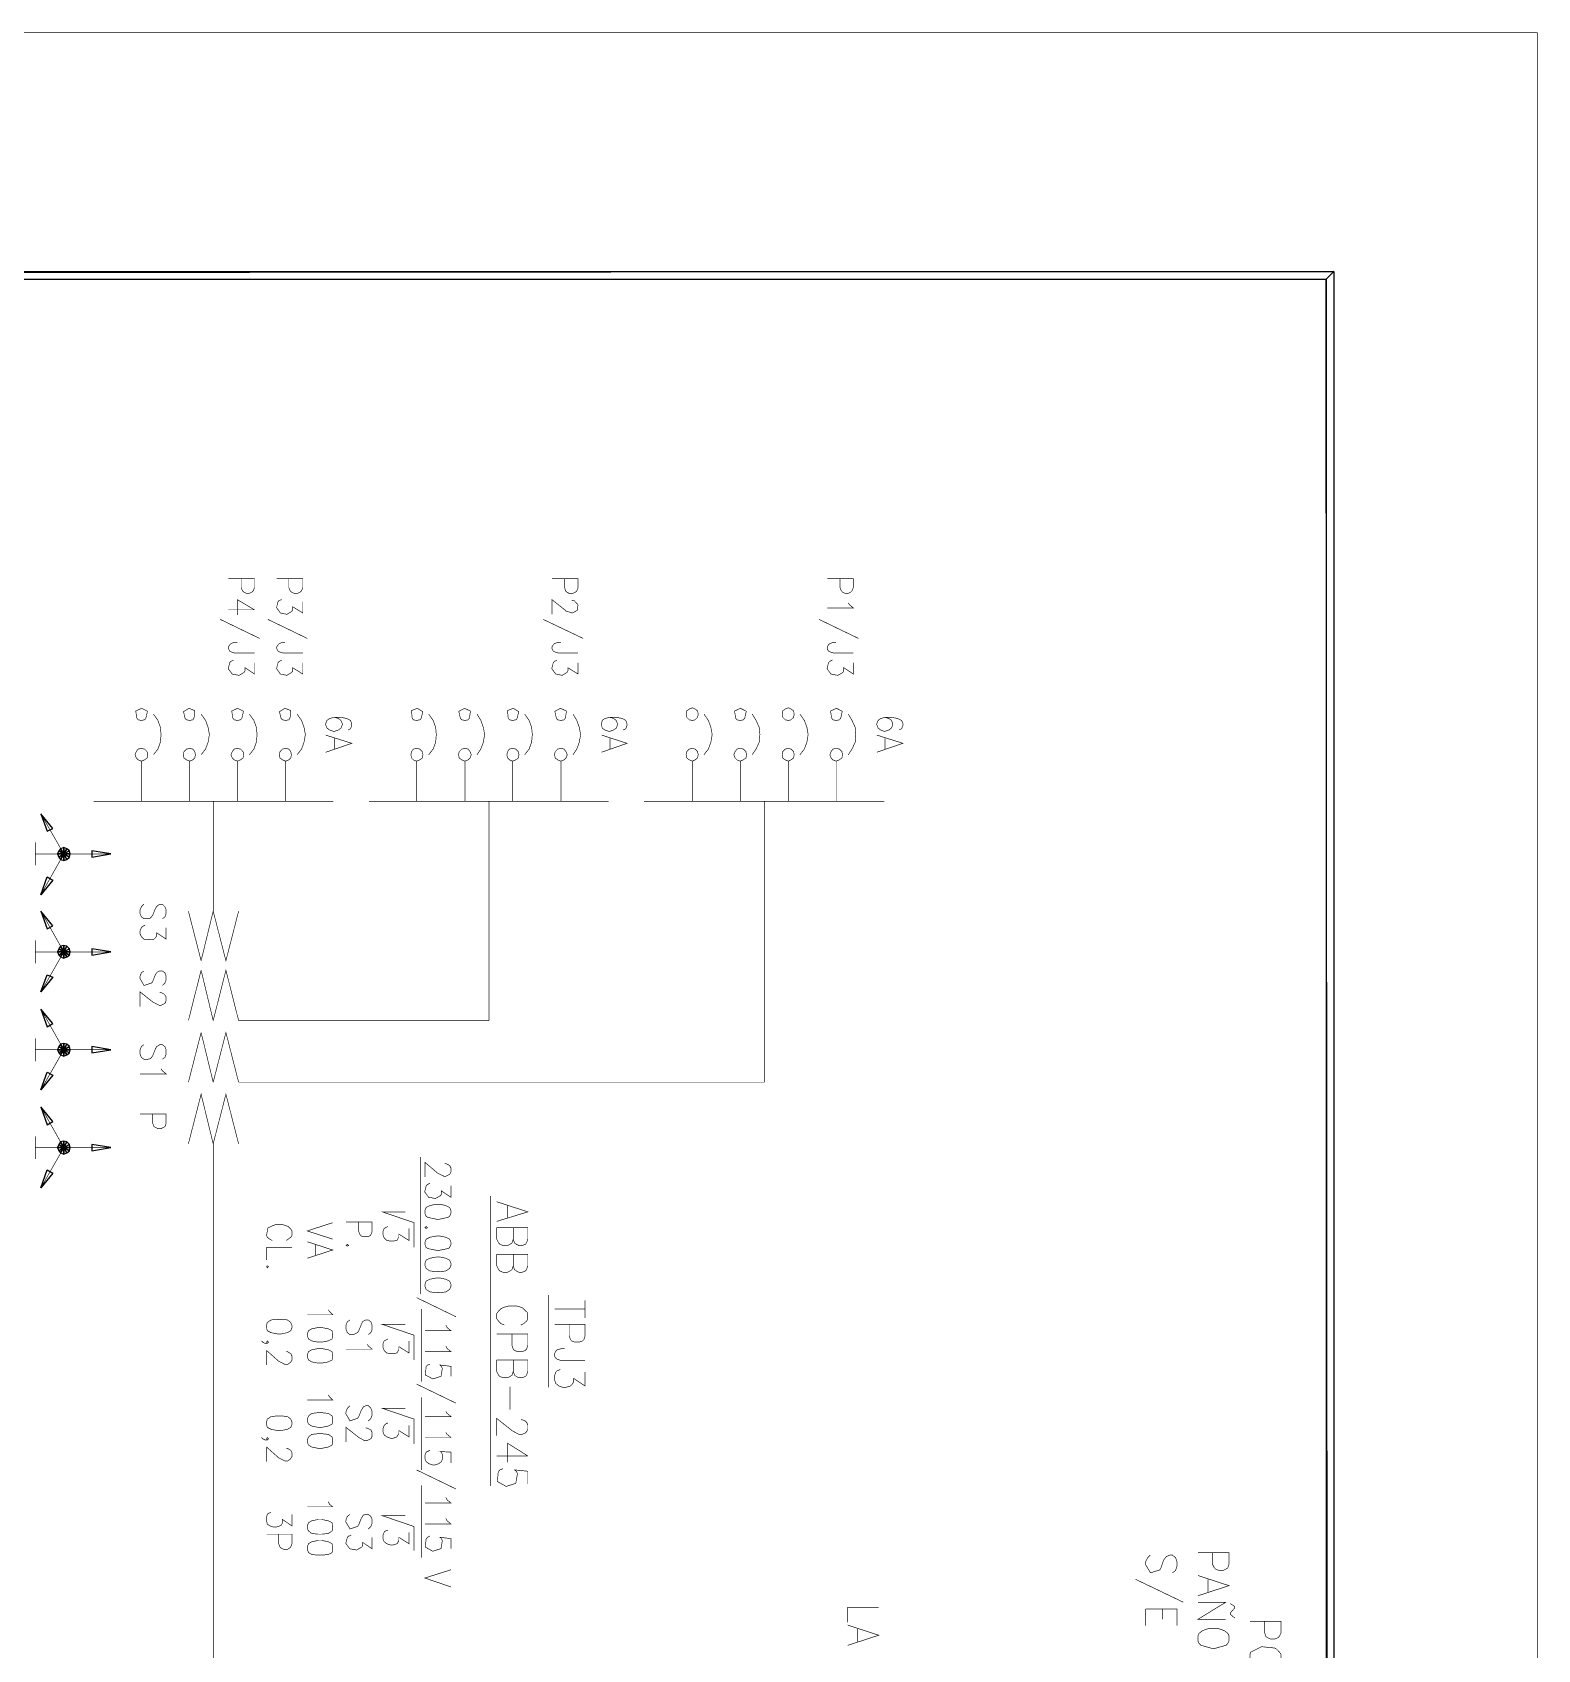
# Model space of a CAD drawing. Extents: x 0.1 to 11.6, y 0.2 to 16.4.
# Drawn here: x 9.594 to 11.567, y 14.244 to 16.364 of the extents above; entities that cross this region are included whole.
import ezdxf

# ---------------------------------------------------------------- set-up
doc = ezdxf.new("R2010")
doc.units = 0
doc.header["$MEASUREMENT"] = 0

msp = doc.modelspace()

# ---------------------------------------------------------------- linework, layer by layer
at = {"color": 0, "const_width": 0.000833}
for points in [[(0.125, 0.1875), (11.5667, 0.1875), (11.5667, 16.3633), (0.125, 16.3633), (0.125, 0.1875)], [(9.73665, 15.4617), (9.74083, 15.4625), (9.74262, 15.4646), (9.74462, 15.4737), (9.73708, 15.4776), (9.72928, 15.474), (9.73074, 15.4647), (9.73247, 15.4625), (9.73665, 15.4617)], [(9.80003, 15.4617), (9.80414, 15.4625), (9.80572, 15.4649), (9.80669, 15.4746), (9.79904, 15.4776), (9.79189, 15.4732), (9.794, 15.4644), (9.79585, 15.4625), (9.80003, 15.4617)], [(9.86253, 15.4617), (9.86664, 15.4625), (9.86843, 15.4646), (9.8705, 15.4737), (9.8629, 15.4776), (9.85514, 15.474), (9.85661, 15.4647), (9.85835, 15.4625), (9.86253, 15.4617)], [(9.92583, 15.4617), (9.93001, 15.4625), (9.93158, 15.4649), (9.93257, 15.4746), (9.92492, 15.4776), (9.91769, 15.4732), (9.91982, 15.4644), (9.92165, 15.4625), (9.92583, 15.4617)], [(10.0975, 15.4617), (10.1017, 15.4625), (10.1035, 15.4644), (10.1056, 15.4732), (10.0984, 15.4776), (10.0907, 15.4746), (10.0917, 15.4649), (10.0933, 15.4625), (10.0975, 15.4617)], [(10.1609, 15.4617), (10.165, 15.4625), (10.1667, 15.4647), (10.1681, 15.474), (10.1604, 15.4776), (10.1528, 15.4737), (10.1548, 15.4646), (10.1567, 15.4625), (10.1609, 15.4617)], [(10.2234, 15.4617), (10.2275, 15.4625), (10.2293, 15.4644), (10.2314, 15.4732), (10.2242, 15.4776), (10.2166, 15.4746), (10.2176, 15.4649), (10.2192, 15.4625), (10.2234, 15.4617)], [(10.2867, 15.4617), (10.2908, 15.4625), (10.2925, 15.4647), (10.294, 15.474), (10.2862, 15.4776), (10.2787, 15.4737), (10.2807, 15.4646), (10.2825, 15.4625), (10.2867, 15.4617)], [(10.4592, 15.4617), (10.4625, 15.4625), (10.4658, 15.4658), (10.4667, 15.47), (10.4658, 15.4742), (10.4625, 15.4767), (10.4592, 15.4783), (10.455, 15.4767), (10.4517, 15.4742), (10.4508, 15.47), (10.4517, 15.4658), (10.455, 15.4625), (10.4592, 15.4617)], [(10.5217, 15.4617), (10.5258, 15.4625), (10.5276, 15.4646), (10.5297, 15.4737), (10.5221, 15.4776), (10.5143, 15.474), (10.5158, 15.4647), (10.5175, 15.4625), (10.5217, 15.4617)], [(10.585, 15.4617), (10.5883, 15.4625), (10.5917, 15.4658), (10.5925, 15.47), (10.5917, 15.4742), (10.5883, 15.4767), (10.585, 15.4783), (10.5808, 15.4767), (10.5775, 15.4742), (10.5767, 15.47), (10.5775, 15.4658), (10.5808, 15.4625), (10.585, 15.4617)], [(10.6475, 15.4617), (10.6517, 15.4625), (10.6535, 15.4646), (10.6555, 15.4737), (10.6479, 15.4776), (10.6401, 15.474), (10.6416, 15.4647), (10.6433, 15.4625), (10.6475, 15.4617)], [(9.73665, 15.4083), (9.74083, 15.41), (9.74419, 15.4125), (9.74501, 15.4167), (9.74419, 15.4208), (9.74083, 15.4242), (9.73665, 15.425), (9.73247, 15.4242), (9.72999, 15.4208), (9.72835, 15.4167), (9.72999, 15.4125), (9.73247, 15.41), (9.73665, 15.4083)], [(9.80003, 15.4083), (9.80414, 15.41), (9.80669, 15.4125), (9.80751, 15.4167), (9.80669, 15.4208), (9.80414, 15.4242), (9.80003, 15.425), (9.79585, 15.4242), (9.79249, 15.4208), (9.79167, 15.4167), (9.79249, 15.4125), (9.79585, 15.41), (9.80003, 15.4083)], [(9.86253, 15.4083), (9.86664, 15.41), (9.87001, 15.4125), (9.87082, 15.4167), (9.87001, 15.4208), (9.86664, 15.4242), (9.86253, 15.425), (9.85835, 15.4242), (9.85585, 15.4208), (9.85417, 15.4167), (9.85585, 15.4125), (9.85835, 15.41), (9.86253, 15.4083)], [(9.92583, 15.4083), (9.93001, 15.41), (9.93251, 15.4125), (9.93332, 15.4167), (9.93251, 15.4208), (9.93001, 15.4242), (9.92583, 15.425), (9.92165, 15.4242), (9.91835, 15.4208), (9.91749, 15.4167), (9.91835, 15.4125), (9.92165, 15.41), (9.92583, 15.4083)], [(10.0975, 15.4083), (10.1017, 15.41), (10.105, 15.4125), (10.1058, 15.4167), (10.105, 15.4208), (10.1017, 15.4242), (10.0975, 15.425), (10.0933, 15.4242), (10.0908, 15.4208), (10.09, 15.4167), (10.0908, 15.4125), (10.0933, 15.41), (10.0975, 15.4083)], [(10.1609, 15.4083), (10.165, 15.41), (10.1675, 15.4125), (10.1692, 15.4167), (10.1675, 15.4208), (10.165, 15.4242), (10.1609, 15.425), (10.1567, 15.4242), (10.1533, 15.4208), (10.1525, 15.4167), (10.1533, 15.4125), (10.1567, 15.41), (10.1609, 15.4083)], [(10.2234, 15.4083), (10.2275, 15.41), (10.2308, 15.4125), (10.2317, 15.4167), (10.2308, 15.4208), (10.2275, 15.4242), (10.2234, 15.425), (10.2192, 15.4242), (10.2167, 15.4208), (10.2158, 15.4167), (10.2167, 15.4125), (10.2192, 15.41), (10.2234, 15.4083)], [(10.2867, 15.4083), (10.2908, 15.41), (10.2933, 15.4125), (10.295, 15.4167), (10.2933, 15.4208), (10.2908, 15.4242), (10.2867, 15.425), (10.2825, 15.4242), (10.2792, 15.4208), (10.2783, 15.4167), (10.2792, 15.4125), (10.2825, 15.41), (10.2867, 15.4083)], [(10.4592, 15.4083), (10.4625, 15.41), (10.4658, 15.4125), (10.4667, 15.4167), (10.4658, 15.4208), (10.4625, 15.4242), (10.4592, 15.425), (10.455, 15.4242), (10.4517, 15.4208), (10.4508, 15.4167), (10.4517, 15.4125), (10.455, 15.41), (10.4592, 15.4083)], [(10.5217, 15.4083), (10.5258, 15.41), (10.5292, 15.4125), (10.53, 15.4167), (10.5292, 15.4208), (10.5258, 15.4242), (10.5217, 15.425), (10.5175, 15.4242), (10.515, 15.4208), (10.5133, 15.4167), (10.515, 15.4125), (10.5175, 15.41), (10.5217, 15.4083)], [(10.585, 15.4083), (10.5883, 15.41), (10.5917, 15.4125), (10.5925, 15.4167), (10.5917, 15.4208), (10.5883, 15.4242), (10.585, 15.425), (10.5808, 15.4242), (10.5775, 15.4208), (10.5767, 15.4167), (10.5775, 15.4125), (10.5808, 15.41), (10.585, 15.4083)], [(10.6475, 15.4083), (10.6517, 15.41), (10.655, 15.4125), (10.6558, 15.4167), (10.655, 15.4208), (10.6517, 15.4242), (10.6475, 15.425), (10.6433, 15.4242), (10.6408, 15.4208), (10.6392, 15.4167), (10.6408, 15.4125), (10.6433, 15.41), (10.6475, 15.4083)], [(10.1425, 14.8192), (10.1408, 14.8233), (10.1358, 14.8258), (10.1283, 14.8275), (10.1233, 14.8275), (10.115, 14.8258), (10.11, 14.8233), (10.1083, 14.8192), (10.1083, 14.8158), (10.11, 14.8117), (10.1121, 14.8103), (10.1254, 14.8074), (10.1387, 14.8103), (10.1408, 14.8117), (10.1425, 14.8158), (10.1425, 14.8192)], [(10.1117, 14.7967), (10.11, 14.7983), (10.1083, 14.7967), (10.11, 14.7958), (10.1117, 14.7967)], [(10.1425, 14.7775), (10.1408, 14.7817), (10.1358, 14.7842), (10.1283, 14.7858), (10.1233, 14.7858), (10.115, 14.7842), (10.11, 14.7817), (10.1083, 14.7775), (10.1083, 14.775), (10.11, 14.7708), (10.1121, 14.7694), (10.1254, 14.7667), (10.1387, 14.7694), (10.1408, 14.7708), (10.1425, 14.775), (10.1425, 14.7775)], [(10.0084, 14.7733), (10.0067, 14.775), (10.005, 14.7733), (10.0067, 14.7725), (10.0084, 14.7733)], [(10.1425, 14.75), (10.1408, 14.7542), (10.1358, 14.7567), (10.1283, 14.7583), (10.1233, 14.7583), (10.115, 14.7567), (10.11, 14.7542), (10.1083, 14.75), (10.1083, 14.7475), (10.11, 14.7433), (10.115, 14.74), (10.1233, 14.7392), (10.1283, 14.7392), (10.1358, 14.74), (10.1408, 14.7433), (10.1425, 14.7475), (10.1425, 14.75)], [(9.90332, 14.7458), (9.90164, 14.7467), (9.90082, 14.7458), (9.90164, 14.7442), (9.90332, 14.7458)], [(10.1425, 14.7225), (10.1408, 14.7267), (10.1358, 14.7292), (10.1283, 14.7308), (10.1233, 14.7308), (10.115, 14.7292), (10.11, 14.7267), (10.1083, 14.7225), (10.1083, 14.72), (10.11, 14.7158), (10.115, 14.7125), (10.1233, 14.7117), (10.1283, 14.7117), (10.1358, 14.7125), (10.1408, 14.7158), (10.1425, 14.72), (10.1425, 14.7225)], [(9.93414, 14.6683), (9.93251, 14.6725), (9.92833, 14.6758), (9.91997, 14.6767), (9.91499, 14.6767), (9.90668, 14.6758), (9.90164, 14.6725), (9.90082, 14.6683), (9.90082, 14.6658), (9.90164, 14.6617), (9.90668, 14.6592), (9.91499, 14.6575), (9.91997, 14.6575), (9.92833, 14.6592), (9.93251, 14.6617), (9.93414, 14.6658), (9.93414, 14.6683)], [(9.98753, 14.6575), (9.98665, 14.6617), (9.98167, 14.6642), (9.97331, 14.6658), (9.96832, 14.6658), (9.96001, 14.6642), (9.95583, 14.6617), (9.95415, 14.6575), (9.95415, 14.655), (9.95583, 14.6508), (9.96001, 14.6483), (9.96832, 14.6467), (9.97331, 14.6467), (9.98167, 14.6483), (9.98665, 14.6508), (9.98753, 14.655), (9.98753, 14.6575)], [(9.98753, 14.63), (9.98665, 14.6342), (9.98167, 14.6367), (9.97331, 14.6383), (9.96832, 14.6383), (9.96001, 14.6367), (9.95583, 14.6342), (9.95415, 14.63), (9.95415, 14.6275), (9.95583, 14.6233), (9.96001, 14.6208), (9.96832, 14.6192), (9.97331, 14.6192), (9.98167, 14.6208), (9.98665, 14.6233), (9.98753, 14.6275), (9.98753, 14.63)], [(9.93414, 14.5417), (9.93251, 14.5458), (9.92833, 14.5492), (9.91997, 14.55), (9.91499, 14.55), (9.90668, 14.5492), (9.90164, 14.5458), (9.90082, 14.5417), (9.90082, 14.5392), (9.90164, 14.535), (9.90668, 14.5325), (9.91499, 14.5308), (9.91997, 14.5308), (9.92833, 14.5325), (9.93251, 14.535), (9.93414, 14.5392), (9.93414, 14.5417)], [(9.98753, 14.5458), (9.98665, 14.55), (9.98167, 14.5533), (9.97331, 14.5542), (9.96832, 14.5542), (9.96001, 14.5533), (9.95583, 14.55), (9.95415, 14.5458), (9.95415, 14.5433), (9.95583, 14.5392), (9.96001, 14.5367), (9.96832, 14.535), (9.97331, 14.535), (9.98167, 14.5367), (9.98665, 14.5392), (9.98753, 14.5433), (9.98753, 14.5458)], [(9.98753, 14.5183), (9.98665, 14.5225), (9.98167, 14.5258), (9.97331, 14.5267), (9.96832, 14.5267), (9.96001, 14.5258), (9.95583, 14.5225), (9.95415, 14.5183), (9.95415, 14.5158), (9.95583, 14.5117), (9.96001, 14.5092), (9.96832, 14.5075), (9.97331, 14.5075), (9.98167, 14.5092), (9.98665, 14.5117), (9.98753, 14.5158), (9.98753, 14.5183)], [(9.98753, 14.4058), (9.98665, 14.41), (9.98167, 14.4125), (9.97331, 14.4142), (9.96832, 14.4142), (9.96001, 14.4125), (9.95583, 14.41), (9.95415, 14.4058), (9.95415, 14.4025), (9.95583, 14.3992), (9.96001, 14.3958), (9.96832, 14.395), (9.97331, 14.395), (9.98167, 14.3958), (9.98665, 14.3992), (9.98753, 14.4025), (9.98753, 14.4058)], [(9.98753, 14.3783), (9.98665, 14.3825), (9.98167, 14.385), (9.97331, 14.3867), (9.96832, 14.3867), (9.96001, 14.385), (9.95583, 14.3825), (9.95415, 14.3783), (9.95415, 14.375), (9.95583, 14.3708), (9.96001, 14.3683), (9.96832, 14.3675), (9.97331, 14.3675), (9.98167, 14.3683), (9.98665, 14.3708), (9.98753, 14.375), (9.98753, 14.3783)], [(11.1625, 14.2617), (11.1609, 14.265), (11.1567, 14.2683), (11.1525, 14.27), (11.1467, 14.2717), (11.1375, 14.2717), (11.1317, 14.27), (11.1275, 14.2683), (11.1233, 14.265), (11.1217, 14.2617), (11.1217, 14.255), (11.1233, 14.2517), (11.1257, 14.2493), (11.1421, 14.2447), (11.1585, 14.2493), (11.1609, 14.2517), (11.1625, 14.255), (11.1625, 14.2617)], [(11.2308, 14.2375), (11.2283, 14.2408), (11.225, 14.2442), (11.2224, 14.2457), (11.2053, 14.2475), (11.1911, 14.2404), (11.19, 14.2375), (11.19, 14.2308), (11.1917, 14.2275), (11.1959, 14.2242), (11.1992, 14.2225), (11.205, 14.2208), (11.215, 14.2208), (11.2208, 14.2225), (11.225, 14.2242), (11.2283, 14.2275), (11.2308, 14.2308), (11.2308, 14.2375)]]:
    msp.add_lwpolyline(points, close=True, dxfattribs=at)
at = {"color": 0}
for points in [[(11.3, 16.05), (0.401693, 16.04), (0.391656, 16.05)], [(11.29, 16.04), (11.3, 16.05), (0.401693, 16.04)], [(11.3, 0.543294), (11.29, 16.04), (11.3, 16.05)], [(11.29, 0.554144), (11.3, 0.543294), (11.29, 16.04)], [(9.61333, 15.3167), (9.62082, 15.32), (9.60499, 15.3392)], [(9.62831, 15.2908), (9.62668, 15.2867), (9.63499, 15.2867)], [(9.62668, 15.2867), (9.62831, 15.2825), (9.63499, 15.2867)], [(9.63086, 15.2933), (9.62831, 15.2908), (9.63499, 15.2867)], [(9.62831, 15.2825), (9.63086, 15.2792), (9.63499, 15.2867)], [(9.63499, 15.295), (9.63086, 15.2933), (9.63499, 15.2867)], [(9.63086, 15.2792), (9.63499, 15.2783), (9.63499, 15.2867)], [(9.63917, 15.2933), (9.63499, 15.295), (9.63499, 15.2867)], [(9.64253, 15.2908), (9.63917, 15.2933), (9.63499, 15.2867)], [(9.64333, 15.2867), (9.64253, 15.2908), (9.63499, 15.2867)], [(9.63499, 15.2783), (9.63917, 15.2792), (9.63499, 15.2867)], [(9.63917, 15.2792), (9.64253, 15.2825), (9.63499, 15.2867)], [(9.64253, 15.2825), (9.64333, 15.2867), (9.63499, 15.2867)], [(9.67165, 15.2908), (9.67165, 15.2825), (9.69667, 15.2867)], [(9.61333, 15.2567), (9.62082, 15.2525), (9.60499, 15.2333)], [(9.61333, 15.1883), (9.62082, 15.1925), (9.60499, 15.2117)], [(9.62831, 15.1625), (9.62668, 15.1583), (9.63499, 15.1583)], [(9.63086, 15.1658), (9.62831, 15.1625), (9.63499, 15.1583)], [(9.63499, 15.1667), (9.63086, 15.1658), (9.63499, 15.1583)], [(9.63917, 15.1658), (9.63499, 15.1667), (9.63499, 15.1583)], [(9.64253, 15.1625), (9.63917, 15.1658), (9.63499, 15.1583)], [(9.64333, 15.1583), (9.64253, 15.1625), (9.63499, 15.1583)], [(9.67165, 15.1625), (9.67165, 15.1542), (9.69667, 15.1583)], [(9.62668, 15.1583), (9.62831, 15.1542), (9.63499, 15.1583)], [(9.62831, 15.1542), (9.63086, 15.1517), (9.63499, 15.1583)], [(9.63086, 15.1517), (9.63499, 15.15), (9.63499, 15.1583)], [(9.63499, 15.15), (9.63917, 15.1517), (9.63499, 15.1583)], [(9.63917, 15.1517), (9.64253, 15.1542), (9.63499, 15.1583)], [(9.64253, 15.1542), (9.64333, 15.1583), (9.63499, 15.1583)], [(9.61333, 15.1283), (9.62082, 15.125), (9.60499, 15.1058)], [(9.61333, 15.06), (9.62082, 15.0642), (9.60499, 15.0833)], [(9.62831, 15.0342), (9.62668, 15.03), (9.63499, 15.03)], [(9.63086, 15.0375), (9.62831, 15.0342), (9.63499, 15.03)], [(9.63499, 15.0383), (9.63086, 15.0375), (9.63499, 15.03)], [(9.63917, 15.0375), (9.63499, 15.0383), (9.63499, 15.03)], [(9.64253, 15.0342), (9.63917, 15.0375), (9.63499, 15.03)], [(9.64333, 15.03), (9.64253, 15.0342), (9.63499, 15.03)], [(9.67165, 15.0342), (9.67165, 15.0258), (9.69667, 15.03)], [(9.62668, 15.03), (9.62831, 15.0258), (9.63499, 15.03)], [(9.62831, 15.0258), (9.63086, 15.0233), (9.63499, 15.03)], [(9.63086, 15.0233), (9.63499, 15.0217), (9.63499, 15.03)], [(9.63499, 15.0217), (9.63917, 15.0233), (9.63499, 15.03)], [(9.63917, 15.0233), (9.64253, 15.0258), (9.63499, 15.03)], [(9.64253, 15.0258), (9.64333, 15.03), (9.63499, 15.03)], [(9.61333, 15.0008), (9.62082, 14.9967), (9.60499, 14.9775)], [(9.61333, 14.9317), (9.62082, 14.9358), (9.60499, 14.955)], [(9.62831, 14.9058), (9.62668, 14.9017), (9.63499, 14.9017)], [(9.63086, 14.9092), (9.62831, 14.9058), (9.63499, 14.9017)], [(9.63499, 14.91), (9.63086, 14.9092), (9.63499, 14.9017)], [(9.63917, 14.9092), (9.63499, 14.91), (9.63499, 14.9017)], [(9.64253, 14.9058), (9.63917, 14.9092), (9.63499, 14.9017)], [(9.64333, 14.9017), (9.64253, 14.9058), (9.63499, 14.9017)], [(9.67165, 14.9058), (9.67165, 14.8975), (9.69667, 14.9017)], [(9.62668, 14.9017), (9.62831, 14.8975), (9.63499, 14.9017)], [(9.62831, 14.8975), (9.63086, 14.895), (9.63499, 14.9017)], [(9.63086, 14.895), (9.63499, 14.8933), (9.63499, 14.9017)], [(9.63499, 14.8933), (9.63917, 14.895), (9.63499, 14.9017)], [(9.63917, 14.895), (9.64253, 14.8975), (9.63499, 14.9017)], [(9.64253, 14.8975), (9.64333, 14.9017), (9.63499, 14.9017)], [(9.61333, 14.8725), (9.62082, 14.8683), (9.60499, 14.8492)]]:
    msp.add_lwpolyline(points, close=True, dxfattribs=at)
at = {"color": 0, "const_width": 0.000833}
for points in [[(9.85086, 15.6475), (9.88499, 15.6475), (9.88499, 15.6358), (9.88336, 15.6317), (9.88167, 15.63), (9.87831, 15.6283), (9.87418, 15.6283), (9.87082, 15.63), (9.86919, 15.6317), (9.86751, 15.6358), (9.86751, 15.6475)], [(9.91417, 15.6475), (9.94835, 15.6475), (9.94835, 15.6358), (9.94667, 15.6317), (9.94499, 15.63), (9.94168, 15.6283), (9.93668, 15.6283), (9.93332, 15.63), (9.93169, 15.6317), (9.93001, 15.6358), (9.93001, 15.6475)], [(10.275, 15.6475), (10.3092, 15.6475), (10.3092, 15.6358), (10.3075, 15.6317), (10.3058, 15.63), (10.3025, 15.6283), (10.2975, 15.6283), (10.2942, 15.63), (10.2925, 15.6317), (10.2917, 15.6358), (10.2917, 15.6475)], [(10.6358, 15.6475), (10.67, 15.6475), (10.67, 15.6358), (10.6683, 15.6317), (10.6667, 15.63), (10.6634, 15.6283), (10.6592, 15.6283), (10.6558, 15.63), (10.6542, 15.6317), (10.6525, 15.6358), (10.6525, 15.6475)], [(9.88499, 15.6067), (9.85086, 15.6067)], [(9.88499, 15.6067), (9.86253, 15.62), (9.86253, 15.6)], [(9.94835, 15.6175), (9.94835, 15.6025), (9.935, 15.6108), (9.935, 15.6067), (9.93397, 15.6047), (9.9274, 15.6008), (9.91883, 15.6026), (9.9139, 15.6096), (9.91585, 15.6175), (9.91749, 15.6192), (9.92085, 15.62)], [(10.3008, 15.6192), (10.3025, 15.6192), (10.3044, 15.6185), (10.3091, 15.6132), (10.3082, 15.6061), (10.3017, 15.6025), (10.2936, 15.605), (10.2917, 15.6067), (10.275, 15.62), (10.275, 15.6008)], [(10.6634, 15.6158), (10.665, 15.6133), (10.67, 15.6092), (10.6358, 15.6092)], [(9.89165, 15.5692), (9.84, 15.5942)], [(9.95415, 15.5692), (9.9025, 15.5942)], [(10.3158, 15.5692), (10.2633, 15.5942)], [(10.6767, 15.5692), (10.625, 15.5942)], [(9.88499, 15.55), (9.85915, 15.55), (9.85417, 15.5517), (9.85249, 15.5525), (9.85086, 15.5558), (9.85086, 15.5583), (9.85249, 15.5608), (9.85417, 15.5625), (9.85915, 15.5642), (9.86253, 15.5642)], [(9.94835, 15.55), (9.92253, 15.55), (9.91749, 15.5517), (9.91585, 15.5525), (9.91417, 15.5558), (9.91417, 15.5583), (9.91585, 15.5608), (9.91749, 15.5625), (9.92253, 15.5642), (9.92503, 15.5642)], [(10.3092, 15.55), (10.2833, 15.55), (10.2783, 15.5517), (10.2767, 15.5525), (10.275, 15.5558), (10.275, 15.5583), (10.2767, 15.5608), (10.2783, 15.5625), (10.2833, 15.5642), (10.2867, 15.5642)], [(10.67, 15.55), (10.6442, 15.55), (10.6392, 15.5517), (10.6375, 15.5525), (10.6358, 15.5558), (10.6358, 15.5583), (10.6375, 15.5608), (10.6392, 15.5625), (10.6442, 15.5642), (10.6475, 15.5642)], [(9.88499, 15.5375), (9.88499, 15.5225), (9.8725, 15.5308), (9.8725, 15.5267), (9.87147, 15.5247), (9.86475, 15.5208), (9.85574, 15.5225), (9.85058, 15.5294), (9.85254, 15.5375), (9.85417, 15.5392), (9.85753, 15.5408)], [(9.94835, 15.5375), (9.94835, 15.5225), (9.935, 15.5308), (9.935, 15.5267), (9.93397, 15.5247), (9.9274, 15.5208), (9.91883, 15.5226), (9.9139, 15.5296), (9.91585, 15.5375), (9.91749, 15.5392), (9.92085, 15.5408)], [(10.3092, 15.5375), (10.3092, 15.5225), (10.2958, 15.5308), (10.2958, 15.5267), (10.2949, 15.5247), (10.2883, 15.5208), (10.2797, 15.5226), (10.2747, 15.5296), (10.2767, 15.5375), (10.2783, 15.5392), (10.2817, 15.5408)], [(10.67, 15.5375), (10.67, 15.5225), (10.6575, 15.5308), (10.6575, 15.5267), (10.6565, 15.5247), (10.6497, 15.5208), (10.6407, 15.5225), (10.6356, 15.5294), (10.6375, 15.5375), (10.6392, 15.5392), (10.6425, 15.5408)], [(9.7525, 15.4167), (9.75836, 15.4242), (9.76167, 15.4333), (9.76247, 15.4433), (9.76167, 15.4525), (9.75836, 15.4617), (9.7525, 15.47)], [(9.815, 15.4167), (9.82086, 15.4242), (9.82417, 15.4333), (9.82585, 15.4433), (9.82417, 15.4525), (9.82086, 15.4617), (9.815, 15.47)], [(9.87831, 15.4167), (9.88417, 15.4242), (9.88747, 15.4333), (9.88835, 15.4433), (9.88747, 15.4525), (9.88417, 15.4617), (9.87831, 15.47)], [(9.94081, 15.4167), (9.94667, 15.4242), (9.94997, 15.4333), (9.95167, 15.4433), (9.94997, 15.4525), (9.94667, 15.4617), (9.94081, 15.47)], [(10.0075, 15.4492), (10.0108, 15.4508), (10.0125, 15.455), (10.0125, 15.4575), (10.0108, 15.4617), (10.0059, 15.4642), (9.99832, 15.4658), (9.99001, 15.4658), (9.98335, 15.4642), (9.97999, 15.4617), (9.97835, 15.4575), (9.97835, 15.4558), (9.97999, 15.4517), (9.98335, 15.4492), (9.98833, 15.4475), (9.99001, 15.4475), (9.99501, 15.4492), (9.99832, 15.4517), (10, 15.4558), (10, 15.4575), (9.99832, 15.4617), (9.99501, 15.4642), (9.99001, 15.4658)], [(10.1133, 15.4167), (10.1192, 15.4242), (10.1225, 15.4333), (10.1233, 15.4433), (10.1225, 15.4525), (10.1192, 15.4617), (10.1133, 15.47)], [(10.1767, 15.4167), (10.1817, 15.4242), (10.185, 15.4333), (10.1867, 15.4433), (10.185, 15.4525), (10.1817, 15.4617), (10.1767, 15.47)], [(10.2392, 15.4167), (10.245, 15.4242), (10.2483, 15.4333), (10.2492, 15.4433), (10.2483, 15.4525), (10.245, 15.4617), (10.2392, 15.47)], [(10.3025, 15.4167), (10.3075, 15.4242), (10.3108, 15.4333), (10.3125, 15.4433), (10.3108, 15.4525), (10.3075, 15.4617), (10.3025, 15.47)], [(10.3683, 15.4492), (10.3717, 15.4508), (10.3733, 15.455), (10.3733, 15.4575), (10.3717, 15.4617), (10.3675, 15.4642), (10.3592, 15.4658), (10.3509, 15.4658), (10.3442, 15.4642), (10.3408, 15.4617), (10.34, 15.4575), (10.34, 15.4558), (10.3408, 15.4517), (10.3442, 15.4492), (10.3492, 15.4475), (10.3509, 15.4475), (10.3558, 15.4492), (10.3592, 15.4517), (10.3608, 15.4558), (10.3608, 15.4575), (10.3592, 15.4617), (10.3558, 15.4642), (10.3509, 15.4658)], [(10.4742, 15.4167), (10.48, 15.4242), (10.4833, 15.4333), (10.485, 15.4433), (10.4833, 15.4525), (10.48, 15.4617), (10.4742, 15.47)], [(10.5375, 15.4167), (10.5425, 15.4242), (10.5467, 15.4333), (10.5475, 15.4433), (10.5467, 15.4525), (10.5425, 15.4617), (10.5375, 15.47)], [(10.6, 15.4167), (10.6058, 15.4242), (10.6092, 15.4333), (10.6108, 15.4433), (10.6092, 15.4525), (10.6058, 15.4617), (10.6, 15.47)], [(10.6634, 15.4167), (10.6683, 15.4242), (10.6725, 15.4333), (10.6733, 15.4433), (10.6725, 15.4525), (10.6683, 15.4617), (10.6634, 15.47)], [(10.73, 15.4492), (10.7333, 15.4508), (10.735, 15.455), (10.735, 15.4575), (10.7333, 15.4617), (10.7283, 15.4642), (10.72, 15.4658), (10.7117, 15.4658), (10.7058, 15.4642), (10.7025, 15.4617), (10.7008, 15.4575), (10.7008, 15.4558), (10.7025, 15.4517), (10.7058, 15.4492), (10.71, 15.4475), (10.7117, 15.4475), (10.7167, 15.4492), (10.72, 15.4517), (10.7217, 15.4558), (10.7217, 15.4575), (10.72, 15.4617), (10.7167, 15.4642), (10.7117, 15.4658)], [(9.97835, 15.4425), (10.0125, 15.4317), (9.97835, 15.42)], [(9.99001, 15.4383), (9.99001, 15.4242)], [(10.34, 15.4425), (10.3733, 15.4317), (10.34, 15.42)], [(10.3509, 15.4383), (10.3509, 15.4242)], [(10.7008, 15.4425), (10.735, 15.4317), (10.7008, 15.42)], [(10.7117, 15.4383), (10.7117, 15.4242)], [(9.73665, 15.4083), (9.73665, 15.3558)], [(9.80003, 15.4083), (9.80003, 15.3558)], [(9.86253, 15.4083), (9.86253, 15.3558)], [(9.92583, 15.4083), (9.92583, 15.3558)], [(10.0975, 15.4083), (10.0975, 15.3558)], [(10.1609, 15.4083), (10.1609, 15.3558)], [(10.2234, 15.4083), (10.2234, 15.3558)], [(10.2867, 15.4083), (10.2867, 15.3558)], [(10.4592, 15.4083), (10.4592, 15.3558)], [(10.5217, 15.4083), (10.5217, 15.3558)], [(10.585, 15.4083), (10.585, 15.3558)], [(10.6475, 15.4083), (10.6475, 15.3558)], [(9.67415, 15.3558), (9.98833, 15.3558)], [(9.83083, 15.2117), (9.83083, 15.3558)], [(10.035, 15.3558), (10.3492, 15.3558)], [(10.1925, 15.0683), (10.1925, 15.3558)], [(10.3958, 15.3558), (10.7108, 15.3558)], [(10.5533, 14.9875), (10.5533, 15.3558)], [(9.63499, 15.2867), (9.60499, 15.3392)], [(9.5975, 15.3017), (9.5975, 15.2717)], [(9.5975, 15.2867), (9.63499, 15.2867), (9.60499, 15.2333)], [(9.63499, 15.2867), (9.69667, 15.2867)], [(9.63499, 15.1583), (9.60499, 15.2117)], [(9.76417, 15.2017), (9.76753, 15.2042), (9.76915, 15.2083), (9.76915, 15.2133), (9.76753, 15.2175), (9.76417, 15.2208), (9.76085, 15.2208), (9.75836, 15.2192), (9.75667, 15.2175), (9.75499, 15.215), (9.75168, 15.2067), (9.75, 15.2042), (9.74832, 15.2025), (9.74501, 15.2017), (9.74001, 15.2017), (9.73665, 15.2042), (9.73503, 15.2083), (9.73503, 15.2133), (9.73665, 15.2175), (9.74001, 15.2208)], [(9.79833, 15.2117), (9.815, 15.1467)], [(9.815, 15.1467), (9.83083, 15.2117)], [(9.83083, 15.2117), (9.8475, 15.1467), (9.86415, 15.2117)], [(9.76915, 15.19), (9.76915, 15.175), (9.75667, 15.1833), (9.75667, 15.1792), (9.75499, 15.1767), (9.75331, 15.175), (9.74832, 15.1742), (9.74501, 15.1742), (9.74001, 15.175), (9.73665, 15.1783), (9.73503, 15.1817), (9.73503, 15.1858), (9.73665, 15.19), (9.73833, 15.1917), (9.74164, 15.1933)], [(9.5975, 15.1733), (9.5975, 15.1433)], [(9.5975, 15.1583), (9.63499, 15.1583), (9.60499, 15.1058)], [(9.63499, 15.1583), (9.69667, 15.1583)], [(9.76417, 15.1142), (9.76753, 15.1175), (9.76915, 15.1217), (9.76915, 15.1267), (9.76753, 15.1308), (9.76417, 15.1333), (9.76085, 15.1333), (9.75836, 15.1325), (9.75667, 15.1308), (9.75499, 15.1283), (9.75168, 15.12), (9.75028, 15.1176), (9.74018, 15.1142), (9.73465, 15.1238), (9.73503, 15.1267), (9.73665, 15.1308), (9.74001, 15.1333)], [(9.79833, 15.0683), (9.815, 15.1342)], [(9.815, 15.1342), (9.83083, 15.0683)], [(9.86415, 15.0683), (9.8475, 15.1342), (9.83083, 15.0683)], [(9.76085, 15.105), (9.76247, 15.105), (9.76585, 15.1033), (9.76753, 15.1017), (9.76915, 15.0992), (9.76915, 15.0942), (9.76753, 15.0908), (9.76585, 15.09), (9.76247, 15.0883), (9.75999, 15.0883), (9.75168, 15.0925), (9.73503, 15.1058), (9.73503, 15.0867)], [(9.63499, 15.03), (9.60499, 15.0833)], [(9.79833, 14.9875), (9.815, 15.0525)], [(9.815, 15.0525), (9.83083, 14.9875)], [(9.83083, 14.9875), (9.8475, 15.0525), (9.86415, 14.9875)], [(9.86415, 15.0683), (10.1925, 15.0683)], [(9.5975, 15.045), (9.5975, 15.015)], [(9.76417, 15.0175), (9.76753, 15.02), (9.76915, 15.0242), (9.76915, 15.03), (9.76753, 15.0342), (9.76417, 15.0367), (9.76085, 15.0367), (9.75836, 15.035), (9.75667, 15.0342), (9.75499, 15.0308), (9.75168, 15.0225), (9.75, 15.02), (9.74832, 15.0183), (9.74501, 15.0175), (9.74001, 15.0175), (9.73665, 15.02), (9.73503, 15.0242), (9.73503, 15.03), (9.73665, 15.0342), (9.74001, 15.0367)], [(9.5975, 15.03), (9.63499, 15.03), (9.60499, 14.9775)], [(9.63499, 15.03), (9.69667, 15.03)], [(9.76247, 15.005), (9.76417, 15.0025), (9.76915, 14.9983), (9.73503, 14.9983)], [(9.83083, 14.9067), (9.815, 14.9717), (9.79833, 14.9067)], [(9.83083, 14.9067), (9.8475, 14.9717), (9.86415, 14.9067)], [(9.86415, 14.9875), (10.5533, 14.9875)], [(9.63499, 14.9017), (9.60499, 14.955)], [(9.73503, 14.9458), (9.76915, 14.9458), (9.76915, 14.9333), (9.76753, 14.9292), (9.76585, 14.9283), (9.76247, 14.9267), (9.75836, 14.9267), (9.75499, 14.9283), (9.75331, 14.9292), (9.75168, 14.9333), (9.75168, 14.9458)], [(9.5975, 14.9167), (9.5975, 14.8867)], [(9.83083, 14.1692), (9.83083, 14.9067)], [(9.63499, 14.9017), (9.5975, 14.9017)], [(9.63499, 14.9017), (9.60499, 14.8492)], [(9.63499, 14.9017), (9.69667, 14.9017)], [(10.1025, 14.8892), (10.1025, 14.71)], [(10.1342, 14.8808), (10.1358, 14.8808), (10.1392, 14.8792), (10.1408, 14.8783), (10.1425, 14.875), (10.1425, 14.87), (10.1408, 14.8667), (10.1392, 14.8658), (10.1358, 14.8642), (10.1334, 14.8642), (10.13, 14.8658), (10.125, 14.8683), (10.1083, 14.8825), (10.1083, 14.8633)], [(10.1425, 14.8517), (10.1425, 14.8367), (10.13, 14.845), (10.13, 14.8408), (10.129, 14.8389), (10.1222, 14.835), (10.1132, 14.8367), (10.1081, 14.8436), (10.11, 14.8515), (10.1117, 14.8533), (10.115, 14.855)], [(10.1942, 14.8383), (10.1942, 14.4583)], [(10.2025, 14.8308), (10.2433, 14.8175), (10.2025, 14.805)], [(10.2167, 14.8258), (10.2167, 14.81)], [(9.92665, 14.78), (9.92914, 14.7817), (9.93251, 14.7842), (9.93414, 14.7867), (9.93414, 14.7925), (9.93251, 14.795), (9.92914, 14.7983), (9.92165, 14.8008), (9.91331, 14.8008), (9.91092, 14.8003), (9.90256, 14.7964), (9.90082, 14.7869), (9.90164, 14.7842), (9.905, 14.7817), (9.90831, 14.78)], [(9.98753, 14.8033), (9.95415, 14.7925), (9.98753, 14.7817)], [(10.005, 14.8042), (10.0392, 14.8042), (10.0392, 14.7917), (10.0375, 14.7875), (10.0358, 14.7858), (10.0325, 14.785), (10.0275, 14.785), (10.025, 14.7858), (10.0233, 14.7875), (10.0217, 14.7917), (10.0217, 14.8042)], [(10.0825, 14.8175), (10.0525, 14.8175), (10.0942, 14.8033), (10.0942, 14.7708)], [(10.0875, 14.7958), (10.0875, 14.78), (10.0742, 14.7883), (10.0742, 14.7842), (10.0725, 14.7817), (10.0717, 14.78), (10.0667, 14.7792), (10.0633, 14.7792), (10.0583, 14.78), (10.055, 14.7833), (10.0533, 14.7875), (10.0533, 14.7917), (10.055, 14.7958), (10.0566, 14.7967), (10.06, 14.7983)], [(9.95415, 14.7783), (9.98753, 14.7675), (9.95415, 14.7567)], [(10.2025, 14.7967), (10.2433, 14.7967), (10.2433, 14.7817), (10.2416, 14.7767), (10.24, 14.775), (10.2358, 14.7733), (10.2317, 14.7733), (10.2283, 14.775), (10.2259, 14.7767), (10.2242, 14.7817), (10.2242, 14.7967)], [(10.2242, 14.7817), (10.2225, 14.7767), (10.22, 14.775), (10.2167, 14.7733), (10.2108, 14.7733), (10.2067, 14.775), (10.205, 14.7767), (10.2025, 14.7817), (10.2025, 14.7967)], [(9.93414, 14.7708), (9.90082, 14.7708), (9.90082, 14.7542)], [(9.965, 14.775), (9.965, 14.7608)], [(10.2025, 14.7617), (10.2433, 14.7617), (10.2433, 14.7467), (10.2416, 14.7417), (10.24, 14.74), (10.2358, 14.7383), (10.2317, 14.7383), (10.2283, 14.74), (10.2259, 14.7417), (10.2242, 14.7467), (10.2242, 14.7617)], [(10.2242, 14.7467), (10.2225, 14.7417), (10.22, 14.74), (10.2167, 14.7383), (10.2108, 14.7383), (10.2067, 14.74), (10.205, 14.7417), (10.2025, 14.7467), (10.2025, 14.7617)], [(10.1491, 14.68), (10.0975, 14.705)], [(10.2342, 14.6692), (10.2375, 14.6708), (10.2416, 14.6742), (10.2429, 14.6762), (10.2429, 14.6853), (10.2362, 14.6917), (10.2342, 14.6925), (10.2283, 14.6942), (10.2183, 14.6942), (10.2125, 14.6925), (10.2083, 14.6908), (10.205, 14.6875), (10.2025, 14.6842), (10.2025, 14.6775), (10.205, 14.6742), (10.2083, 14.6708), (10.2125, 14.6692)], [(10.27, 14.7083), (10.27, 14.5875)], [(10.3184, 14.7017), (10.3184, 14.6783)], [(9.98167, 14.6892), (9.98335, 14.6867), (9.98753, 14.6825), (9.95415, 14.6825)], [(10.0342, 14.6567), (10.0375, 14.6592), (10.0392, 14.6633), (10.0392, 14.6692), (10.0375, 14.6733), (10.0342, 14.6758), (10.0308, 14.6758), (10.0275, 14.6742), (10.0267, 14.6733), (10.025, 14.67), (10.0217, 14.6617), (10.02, 14.6592), (10.0183, 14.6583), (10.015, 14.6567), (10.01, 14.6567), (10.0067, 14.6592), (10.005, 14.6633), (10.005, 14.6692), (10.0067, 14.6733), (10.01, 14.6758)], [(10.1042, 14.69), (10.1042, 14.595)], [(10.3184, 14.69), (10.2783, 14.69)], [(10.0825, 14.67), (10.0525, 14.67), (10.0942, 14.6558), (10.0942, 14.6233)], [(10.0875, 14.6483), (10.0875, 14.6325), (10.0742, 14.6408), (10.0742, 14.6367), (10.0725, 14.6342), (10.0717, 14.6325), (10.0667, 14.6317), (10.0633, 14.6317), (10.0583, 14.6325), (10.055, 14.6358), (10.0533, 14.64), (10.0533, 14.6442), (10.055, 14.6483), (10.0566, 14.6492), (10.06, 14.6508)], [(10.1358, 14.6692), (10.1375, 14.6658), (10.1425, 14.6617), (10.1083, 14.6617)], [(10.2025, 14.6575), (10.2433, 14.6575), (10.2433, 14.6425), (10.2416, 14.6375), (10.24, 14.6358), (10.2358, 14.6342), (10.23, 14.6342), (10.2259, 14.6358), (10.2242, 14.6375), (10.2225, 14.6425), (10.2225, 14.6575)], [(10.2783, 14.67), (10.3184, 14.67), (10.3184, 14.655), (10.3167, 14.65), (10.315, 14.6483), (10.3108, 14.6467), (10.305, 14.6467), (10.3008, 14.6483), (10.2992, 14.65), (10.2975, 14.655), (10.2975, 14.67)], [(9.90164, 14.645), (9.90082, 14.6467), (9.90164, 14.6483), (9.90332, 14.6467), (9.90164, 14.645), (9.89914, 14.645), (9.89583, 14.6467), (9.89415, 14.6483)], [(9.92665, 14.6342), (9.92833, 14.6342), (9.93083, 14.6325), (9.93251, 14.6317), (9.93414, 14.6283), (9.93414, 14.6233), (9.93251, 14.6208), (9.93083, 14.6192), (9.92833, 14.6175), (9.92503, 14.6175), (9.92165, 14.6192), (9.91667, 14.6217), (9.90082, 14.6358), (9.90082, 14.6167)], [(10.0325, 14.6442), (10.0342, 14.6417), (10.0392, 14.6375), (10.005, 14.6375)], [(10.1358, 14.6417), (10.1375, 14.6383), (10.1425, 14.6342), (10.1083, 14.6342)], [(10.3184, 14.6225), (10.2875, 14.6225), (10.2817, 14.6242), (10.28, 14.6258), (10.2783, 14.6283), (10.2783, 14.6317), (10.28, 14.635), (10.2817, 14.6367), (10.2875, 14.6383), (10.2917, 14.6383)], [(10.1425, 14.6017), (10.1425, 14.615), (10.1283, 14.6167), (10.13, 14.615), (10.1312, 14.6124), (10.1295, 14.6019), (10.1188, 14.5985), (10.109, 14.6037), (10.1099, 14.6143), (10.1117, 14.6167), (10.115, 14.6175)], [(10.2025, 14.6233), (10.2433, 14.6233), (10.2433, 14.6083), (10.2416, 14.6033), (10.24, 14.6017), (10.2358, 14.6), (10.2317, 14.6), (10.2283, 14.6017), (10.2259, 14.6033), (10.2242, 14.6083), (10.2242, 14.6233)], [(10.2242, 14.6083), (10.2225, 14.6033), (10.22, 14.6017), (10.2167, 14.6), (10.2108, 14.6), (10.2067, 14.6017), (10.205, 14.6033), (10.2025, 14.6083), (10.2025, 14.6233)], [(10.3184, 14.6075), (10.3184, 14.5892), (10.3033, 14.5992), (10.3033, 14.5942), (10.3008, 14.5908), (10.2992, 14.5892), (10.2933, 14.5875), (10.2892, 14.5875), (10.2842, 14.5892), (10.28, 14.5925), (10.2783, 14.5975), (10.2783, 14.6025), (10.28, 14.6075), (10.2817, 14.6092), (10.2858, 14.6108)], [(10.1491, 14.5667), (10.0975, 14.5917)], [(10.22, 14.5883), (10.22, 14.5583)], [(9.98167, 14.5775), (9.98335, 14.575), (9.98753, 14.5708), (9.95415, 14.5708)], [(10.1042, 14.5742), (10.1042, 14.4792)], [(10.0342, 14.5433), (10.0375, 14.5467), (10.0392, 14.5508), (10.0392, 14.5558), (10.0375, 14.56), (10.0342, 14.5633), (10.0308, 14.5633), (10.0275, 14.5617), (10.0267, 14.56), (10.025, 14.5575), (10.0217, 14.5492), (10.0203, 14.5469), (10.0102, 14.5435), (10.0046, 14.5529), (10.005, 14.5558), (10.0067, 14.56), (10.01, 14.5633)], [(10.0825, 14.56), (10.0525, 14.56), (10.0942, 14.5458), (10.0942, 14.5133)], [(10.1358, 14.5558), (10.1375, 14.5533), (10.1425, 14.5492), (10.1083, 14.5492)], [(10.2342, 14.545), (10.2358, 14.545), (10.24, 14.5433), (10.2416, 14.5417), (10.2433, 14.5383), (10.2433, 14.5325), (10.2416, 14.5292), (10.24, 14.5275), (10.2358, 14.5258), (10.2317, 14.5258), (10.2283, 14.5275), (10.2225, 14.5308), (10.2025, 14.5467), (10.2025, 14.5242)], [(10.0308, 14.5342), (10.0325, 14.5342), (10.0358, 14.5325), (10.0375, 14.5317), (10.0392, 14.5283), (10.0392, 14.5233), (10.0375, 14.52), (10.0358, 14.5192), (10.0325, 14.5175), (10.0292, 14.5175), (10.0267, 14.5192), (10.0217, 14.5217), (10.005, 14.535), (10.005, 14.5158)], [(10.0875, 14.5375), (10.0875, 14.5225), (10.0742, 14.5308), (10.0742, 14.5267), (10.0725, 14.5242), (10.0717, 14.5225), (10.0667, 14.5208), (10.0633, 14.5208), (10.0583, 14.5225), (10.055, 14.525), (10.0533, 14.5292), (10.0533, 14.5333), (10.055, 14.5375), (10.0566, 14.5392), (10.06, 14.5408)], [(10.1358, 14.5283), (10.1375, 14.5258), (10.1425, 14.5217), (10.1083, 14.5217)], [(9.90164, 14.5183), (9.90082, 14.52), (9.90164, 14.5217), (9.90332, 14.52), (9.90164, 14.5183), (9.89914, 14.5183), (9.89583, 14.52), (9.89415, 14.5217)], [(9.92665, 14.5075), (9.92833, 14.5075), (9.93083, 14.5058), (9.93251, 14.505), (9.93414, 14.5017), (9.93414, 14.4967), (9.93251, 14.4942), (9.93083, 14.4925), (9.92833, 14.4908), (9.92503, 14.4908), (9.92165, 14.4925), (9.91667, 14.495), (9.90082, 14.5092), (9.90082, 14.49)], [(10.1425, 14.4883), (10.1425, 14.5025), (10.1283, 14.5033), (10.13, 14.5025), (10.1317, 14.4983), (10.1317, 14.4942), (10.13, 14.49), (10.1267, 14.4875), (10.1217, 14.4858), (10.1183, 14.4858), (10.1133, 14.4875), (10.11, 14.49), (10.1083, 14.4942), (10.1083, 14.4983), (10.11, 14.5025), (10.1117, 14.5033), (10.115, 14.505)], [(10.2433, 14.4975), (10.2167, 14.5142), (10.2167, 14.4892)], [(10.2433, 14.4975), (10.2025, 14.4975)], [(10.2433, 14.4608), (10.2433, 14.4775), (10.2259, 14.4792), (10.2283, 14.4775), (10.2297, 14.4742), (10.2275, 14.4615), (10.2148, 14.4576), (10.2034, 14.464), (10.2045, 14.4764), (10.2067, 14.4792), (10.2108, 14.4808)], [(10.1491, 14.4542), (10.0975, 14.4792)], [(10.1042, 14.4592), (10.1042, 14.3642)], [(10.1358, 14.4433), (10.1375, 14.44), (10.1425, 14.4358), (10.1083, 14.4358)], [(9.93414, 14.4208), (9.93414, 14.4058), (9.92165, 14.4142), (9.92165, 14.41), (9.91997, 14.4067), (9.91835, 14.4058), (9.91331, 14.4042), (9.91, 14.4042), (9.905, 14.4058), (9.90164, 14.4083), (9.90082, 14.4125), (9.90082, 14.4167), (9.90164, 14.4208), (9.90332, 14.4225), (9.90668, 14.4233)], [(9.98167, 14.4375), (9.98335, 14.4342), (9.98753, 14.4308), (9.95415, 14.4308)], [(10.0342, 14.4017), (10.0375, 14.405), (10.0392, 14.4092), (10.0392, 14.4142), (10.0375, 14.4183), (10.0342, 14.4208), (10.0308, 14.4208), (10.0275, 14.42), (10.0267, 14.4183), (10.025, 14.4158), (10.0217, 14.4075), (10.0203, 14.4053), (10.0102, 14.4018), (10.0046, 14.4112), (10.005, 14.4142), (10.0067, 14.4183), (10.01, 14.4208)], [(10.0825, 14.4192), (10.0525, 14.4192), (10.0942, 14.405), (10.0942, 14.3733)], [(10.0875, 14.3975), (10.0875, 14.3825), (10.0742, 14.3908), (10.0742, 14.3867), (10.0725, 14.3833), (10.0717, 14.3825), (10.0667, 14.3808), (10.0633, 14.3808), (10.0583, 14.3825), (10.055, 14.385), (10.0533, 14.3892), (10.0533, 14.3933), (10.055, 14.3975), (10.0566, 14.3992), (10.06, 14.4)], [(10.1358, 14.4158), (10.1375, 14.4125), (10.1425, 14.4083), (10.1083, 14.4083)], [(9.90082, 14.395), (9.93414, 14.395), (9.93414, 14.3825), (9.93251, 14.3783), (9.93083, 14.3767), (9.92833, 14.375), (9.92333, 14.375), (9.91997, 14.3767), (9.91835, 14.3783), (9.91667, 14.3825), (9.91667, 14.395)], [(10.0392, 14.3908), (10.0392, 14.3758), (10.0267, 14.3842), (10.0267, 14.38), (10.0257, 14.3781), (10.0189, 14.3742), (10.0099, 14.3758), (10.0047, 14.3828), (10.0067, 14.3907), (10.0084, 14.3925), (10.0117, 14.3933)], [(10.1425, 14.3758), (10.1425, 14.3892), (10.1283, 14.3908), (10.13, 14.3892), (10.1312, 14.3865), (10.1295, 14.3761), (10.1188, 14.3726), (10.109, 14.3779), (10.1099, 14.3885), (10.1117, 14.3908), (10.115, 14.3925)], [(11.0883, 14.3442), (11.0925, 14.3475), (11.0942, 14.3525), (11.0942, 14.3592), (11.0925, 14.3642), (11.0883, 14.3675), (11.085, 14.3675), (11.0808, 14.3658), (11.0792, 14.3642), (11.0767, 14.3608), (11.0733, 14.3508), (11.0717, 14.3481), (11.0595, 14.3443), (11.0528, 14.3557), (11.0533, 14.3592), (11.0558, 14.3642), (11.0592, 14.3675)], [(11.1217, 14.3708), (11.1625, 14.3708), (11.1625, 14.3558), (11.1609, 14.3508), (11.1583, 14.3492), (11.155, 14.3475), (11.1491, 14.3475), (11.145, 14.3492), (11.1433, 14.3508), (11.1408, 14.3558), (11.1408, 14.3708)], [(10.1425, 14.3483), (10.1083, 14.3375), (10.1425, 14.3258)], [(11.1025, 14.3058), (11.04, 14.3358)], [(11.1217, 14.3408), (11.1625, 14.3275), (11.1217, 14.3142)], [(11.135, 14.3358), (11.135, 14.3192)], [(10.7033, 14.2992), (10.6625, 14.2992), (10.6625, 14.2792)], [(11.0533, 14.2967), (11.0942, 14.2967), (11.0942, 14.275)], [(11.0533, 14.2967), (11.0533, 14.275)], [(11.075, 14.2967), (11.075, 14.2833)], [(11.1217, 14.3058), (11.1583, 14.3058), (11.1217, 14.2833), (11.1583, 14.2833)], [(11.1642, 14.3042), (11.17, 14.3), (11.17, 14.2983), (11.1642, 14.2917), (11.1642, 14.29), (11.17, 14.285)], [(10.6625, 14.2758), (10.7033, 14.2625), (10.6625, 14.2492)], [(10.6758, 14.2708), (10.6758, 14.2542)], [(11.19, 14.2808), (11.2308, 14.2808), (11.2308, 14.2658), (11.2283, 14.2608), (11.2267, 14.2592), (11.2225, 14.2575), (11.2167, 14.2575), (11.2133, 14.2592), (11.2108, 14.2608), (11.2092, 14.2658), (11.2092, 14.2808)]]:
    msp.add_lwpolyline(points, dxfattribs=at)

doc.saveas('drawing.dxf')
